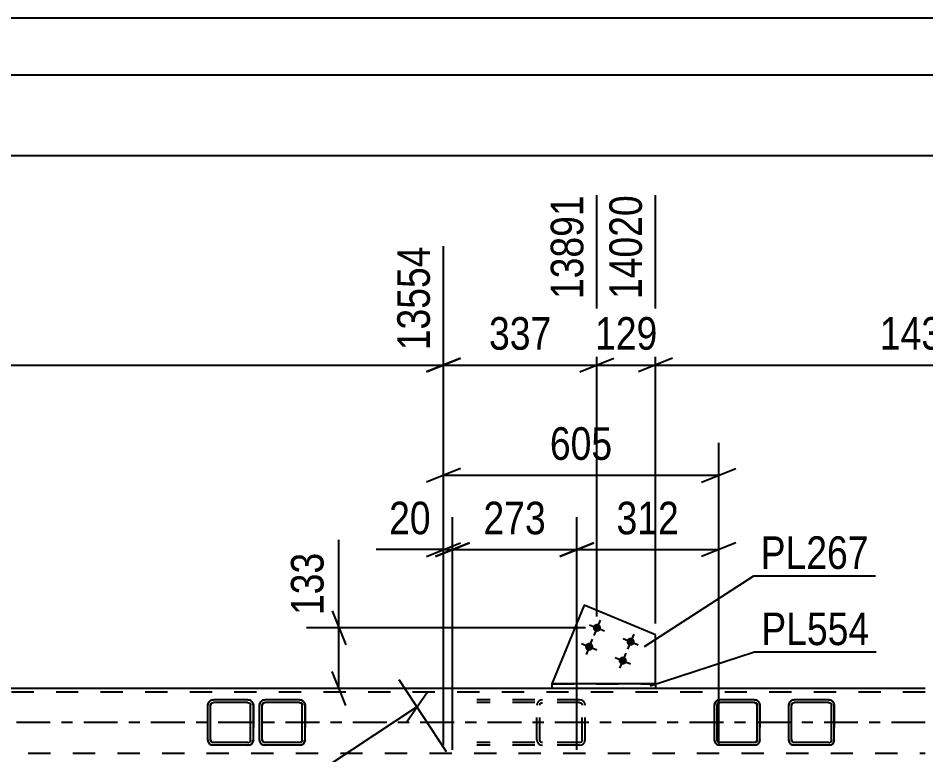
# Model space of a CAD drawing. Header units: millimetres. Extents: x -787 to 402, y -866 to -25.
# Drawn here: x -206.7 to -126.8, y -89.9 to -25.1 of the extents above; entities that cross this region are included whole.
import ezdxf

# ---------------------------------------------------------------- set-up
doc = ezdxf.new("R2010")
doc.units = ezdxf.units.MM
doc.linetypes.add('DXK_LINE_DOT2', pattern=[3.9198, 1.9599, -1.9599])
doc.linetypes.add('DXK_LINE_DOT3', pattern=[5.9187, 2.979, -0.9799, 0.9799, -0.9799])
doc.styles.add('Arial Narrow', font='ARIALN.TTF', dxfattribs={"height": 0.2})

# ---------------------------------------------------------------- blocks, each defined once
blk = doc.blocks.new('Unknown-569028579-1134')
at = {"color": 5, "linetype": 'Continuous'}
for p, q in [((402.241, -25.126), (-786.759, -25.126)), ((397.241, -30.126), (-781.759, -30.126))]:
    blk.add_line(p, q, dxfattribs=at)
blk = doc.blocks.new('Part-569028579-4572 - 4520')
at = {"color": 7, "linetype": 'DXK_LINE_DOT2'}
for p, q in [((-157.296, -85.058), (-166.311, -85.058)), ((-157.296, -85.298), (-166.311, -85.298)), ((-161.003, -85.354), (-161.042, -85.538)), ((-160.767, -85.446), (-160.712, -85.368)), ((-160.531, -85.058), (-160.727, -85.094)), ((-160.712, -85.368), (-160.629, -85.316)), ((-160.629, -85.316), (-160.531, -85.298)), ((-157.101, -85.094), (-157.296, -85.058)), ((-157.296, -85.298), (-157.199, -85.316)), ((-157.199, -85.316), (-157.116, -85.368)), ((-157.116, -85.368), (-157.06, -85.446)), ((-156.785, -85.538), (-156.824, -85.354)), ((-161.042, -88.578), (-161.042, -85.538)), ((-160.787, -85.538), (-160.767, -85.446)), ((-160.787, -88.578), (-160.787, -85.538)), ((-157.06, -85.446), (-157.041, -85.538)), ((-157.041, -88.578), (-157.041, -85.538)), ((-156.785, -88.578), (-156.785, -85.538)), ((-161.042, -88.578), (-161.003, -88.761)), ((-160.767, -88.67), (-160.787, -88.578)), ((-157.041, -88.578), (-157.06, -88.67)), ((-156.824, -88.761), (-156.785, -88.578)), ((-157.296, -88.818), (-166.311, -88.818)), ((-157.296, -89.058), (-166.311, -89.058)), ((-160.712, -88.747), (-160.767, -88.67)), ((-160.727, -89.021), (-160.531, -89.058)), ((-160.629, -88.799), (-160.712, -88.747)), ((-160.531, -88.818), (-160.629, -88.799)), ((-157.199, -88.799), (-157.296, -88.818)), ((-157.296, -89.058), (-157.101, -89.021)), ((-157.116, -88.747), (-157.199, -88.799)), ((-157.06, -88.67), (-157.116, -88.747))]:
    blk.add_line(p, q, dxfattribs=at)
for centre, start, end in [((-160.551, -85.559), 110.75831, 155.68004), ((-157.277, -85.559), 24.31996, 69.24169), ((-160.551, -88.557), 204.31996, 249.24169), ((-157.277, -88.557), 290.75831, 335.68004)]:
    blk.add_arc(centre, 0.496, start, end, dxfattribs=at)
blk = doc.blocks.new('Part-569028579-4684 - 4520')
at = {"color": 7, "linetype": 'DXK_LINE_DOT2'}
for p, q in [((-126.885, -84.378), (-711.411, -84.378)), ((-126.885, -84.058), (-548.129, -84.058)), ((-150.6, -84.058), (-159.734, -84.058)), ((-711.411, -89.738), (-126.885, -89.738))]:
    blk.add_line(p, q, dxfattribs=at)
at = {"color": 2, "linetype": 'Continuous'}
for p, q in [((-159.734, -84.058), (-338.607, -84.058)), ((-126.885, -84.058), (-150.6, -84.058))]:
    blk.add_line(p, q, dxfattribs=at)
at = {"color": 7, "linetype": 'DXK_LINE_DOT3'}
blk.add_line((-126.885, -87.058), (-711.411, -87.058), dxfattribs=at)
blk = doc.blocks.new('Part-569028579-4716 - 4520')
at = {"color": 2, "linetype": 'Continuous'}
for p, q in [((-150.6, -83.658), (-159.734, -83.658)), ((-159.734, -83.658), (-159.734, -84.058)), ((-150.6, -83.658), (-150.6, -84.058)), ((-150.6, -84.058), (-159.734, -84.058))]:
    blk.add_line(p, q, dxfattribs=at)
blk = doc.blocks.new('Bolt-569028579-4908 - 4520')
at = {"linetype": 'Continuous'}
for points in [[(-155.423, -78.868, -1), (-156.089, -78.594, -1)], [(-152.465, -80.088, -1), (-153.13, -79.813, -1)], [(-156.109, -80.532, -1), (-156.775, -80.258, -1)], [(-153.151, -81.752, -1), (-153.816, -81.477, -1)]]:
    blk.add_hatch(color=1, dxfattribs=at).paths.add_polyline_path(points)
at = {"color": 1, "linetype": 'Continuous'}
for p, q in [((-155.481, -78.065), (-156.03, -79.397)), ((-156.421, -78.456), (-155.09, -79.005)), ((-156.167, -79.729), (-156.716, -81.061)), ((-153.463, -79.676), (-152.132, -80.225)), ((-152.523, -79.285), (-153.072, -80.616)), ((-157.107, -80.121), (-155.776, -80.669)), ((-154.149, -81.34), (-152.818, -81.889)), ((-153.209, -80.949), (-153.758, -82.28))]:
    blk.add_line(p, q, dxfattribs=at)
blk = doc.blocks.new('Part-569028579-16100 - 4520')
at = {"color": 2, "linetype": 'Continuous'}
for p, q in [((-145.391, -85.354), (-145.427, -85.538)), ((-145.169, -85.446), (-145.117, -85.368)), ((-144.947, -85.058), (-145.131, -85.094)), ((-145.117, -85.368), (-145.039, -85.316)), ((-145.039, -85.316), (-144.947, -85.298)), ((-141.907, -85.058), (-144.947, -85.058)), ((-141.907, -85.298), (-144.947, -85.298)), ((-141.724, -85.094), (-141.907, -85.058)), ((-141.907, -85.298), (-141.816, -85.316)), ((-141.816, -85.316), (-141.738, -85.368)), ((-141.738, -85.368), (-141.686, -85.446)), ((-141.427, -85.538), (-141.464, -85.354)), ((-145.427, -88.578), (-145.427, -85.538)), ((-145.427, -85.538), (-145.427, -85.538)), ((-145.187, -85.538), (-145.169, -85.446)), ((-145.187, -88.578), (-145.187, -85.538)), ((-145.187, -85.538), (-145.187, -85.538)), ((-141.686, -85.446), (-141.667, -85.538)), ((-141.667, -88.578), (-141.667, -85.538)), ((-141.667, -85.538), (-141.667, -85.538)), ((-141.427, -88.578), (-141.427, -85.538)), ((-141.427, -85.538), (-141.427, -85.538)), ((-145.427, -88.578), (-145.427, -88.578)), ((-145.427, -88.578), (-145.391, -88.761)), ((-145.187, -88.578), (-145.187, -88.578)), ((-145.169, -88.67), (-145.187, -88.578)), ((-141.667, -88.578), (-141.686, -88.67)), ((-141.667, -88.578), (-141.667, -88.578)), ((-141.464, -88.761), (-141.427, -88.578)), ((-141.427, -88.578), (-141.427, -88.578)), ((-145.117, -88.747), (-145.169, -88.67)), ((-145.131, -89.021), (-144.947, -89.058)), ((-145.039, -88.799), (-145.117, -88.747)), ((-144.947, -88.818), (-145.039, -88.799)), ((-141.907, -88.818), (-144.947, -88.818)), ((-141.907, -89.058), (-144.947, -89.058)), ((-141.816, -88.799), (-141.907, -88.818)), ((-141.907, -89.058), (-141.724, -89.021)), ((-141.738, -88.747), (-141.816, -88.799)), ((-141.686, -88.67), (-141.738, -88.747))]:
    blk.add_line(p, q, dxfattribs=at)
at = {"color": 7, "linetype": 'DXK_LINE_DOT2'}
for p, q in [((-145.427, -85.538), (-145.391, -85.354)), ((-145.117, -85.368), (-145.169, -85.446)), ((-145.131, -85.094), (-144.947, -85.058)), ((-145.039, -85.316), (-145.117, -85.368)), ((-145.039, -85.316), (-145.039, -85.316)), ((-141.907, -85.058), (-141.724, -85.094)), ((-141.907, -85.298), (-141.907, -85.298)), ((-141.738, -85.368), (-141.816, -85.316)), ((-141.686, -85.446), (-141.738, -85.368)), ((-141.464, -85.354), (-141.427, -85.538)), ((-145.427, -88.578), (-145.427, -85.538)), ((-145.169, -85.446), (-145.187, -85.538)), ((-145.187, -88.578), (-145.187, -85.538)), ((-141.667, -85.538), (-141.686, -85.446)), ((-141.667, -88.578), (-141.667, -85.538)), ((-141.427, -85.538), (-141.427, -88.578)), ((-145.391, -88.761), (-145.427, -88.578)), ((-145.187, -88.578), (-145.169, -88.67)), ((-141.686, -88.67), (-141.667, -88.578)), ((-141.427, -88.578), (-141.464, -88.761)), ((-145.169, -88.67), (-145.117, -88.747)), ((-144.947, -89.058), (-145.131, -89.021)), ((-145.117, -88.747), (-145.039, -88.799)), ((-145.039, -88.799), (-145.039, -88.799)), ((-141.907, -88.818), (-141.907, -88.818)), ((-141.724, -89.021), (-141.907, -89.058)), ((-141.816, -88.799), (-141.738, -88.747)), ((-141.738, -88.747), (-141.686, -88.67))]:
    blk.add_line(p, q, dxfattribs=at)
at = {"color": 2, "linetype": 'Continuous'}
for centre, start, end in [((-144.947, -85.538), 112.5, 157.5), ((-141.907, -85.538), 22.5, 67.5), ((-144.947, -88.578), 202.5, 247.5), ((-141.907, -88.578), 292.5, 337.5)]:
    blk.add_arc(centre, 0.48, start, end, dxfattribs=at)
at = {"color": 7, "linetype": 'DXK_LINE_DOT2'}
for centre, start, end in [((-144.947, -85.538), 112.5, 157.5), ((-141.907, -85.538), 22.5, 67.5), ((-144.947, -88.578), 202.5, 247.5), ((-141.907, -88.578), 292.5, 337.5)]:
    blk.add_arc(centre, 0.48, start, end, dxfattribs=at)
blk = doc.blocks.new('Part-569028579-16103 - 4520')
at = {"color": 2, "linetype": 'Continuous'}
for p, q in [((-185.391, -85.354), (-185.427, -85.538)), ((-185.169, -85.446), (-185.117, -85.368)), ((-184.947, -85.058), (-185.131, -85.094)), ((-185.117, -85.368), (-185.039, -85.316)), ((-185.039, -85.316), (-184.947, -85.298)), ((-181.907, -85.058), (-184.947, -85.058)), ((-181.907, -85.298), (-184.947, -85.298)), ((-181.724, -85.094), (-181.907, -85.058)), ((-181.907, -85.298), (-181.816, -85.316)), ((-181.816, -85.316), (-181.738, -85.368)), ((-181.738, -85.368), (-181.686, -85.446)), ((-181.427, -85.538), (-181.464, -85.354)), ((-185.427, -88.578), (-185.427, -85.538)), ((-185.427, -85.538), (-185.427, -85.538)), ((-185.187, -85.538), (-185.169, -85.446)), ((-185.187, -88.578), (-185.187, -85.538)), ((-185.187, -85.538), (-185.187, -85.538)), ((-181.686, -85.446), (-181.667, -85.538)), ((-181.667, -88.578), (-181.667, -85.538)), ((-181.667, -85.538), (-181.667, -85.538)), ((-181.427, -88.578), (-181.427, -85.538)), ((-181.427, -85.538), (-181.427, -85.538)), ((-185.427, -88.578), (-185.427, -88.578)), ((-185.427, -88.578), (-185.391, -88.761)), ((-185.187, -88.578), (-185.187, -88.578)), ((-185.169, -88.67), (-185.187, -88.578)), ((-181.667, -88.578), (-181.686, -88.67)), ((-181.667, -88.578), (-181.667, -88.578)), ((-181.464, -88.761), (-181.427, -88.578)), ((-181.427, -88.578), (-181.427, -88.578)), ((-185.117, -88.747), (-185.169, -88.67)), ((-185.131, -89.021), (-184.947, -89.058)), ((-185.039, -88.799), (-185.117, -88.747)), ((-184.947, -88.818), (-185.039, -88.799)), ((-181.907, -88.818), (-184.947, -88.818)), ((-181.907, -89.058), (-184.947, -89.058)), ((-181.816, -88.799), (-181.907, -88.818)), ((-181.907, -89.058), (-181.724, -89.021)), ((-181.738, -88.747), (-181.816, -88.799)), ((-181.686, -88.67), (-181.738, -88.747))]:
    blk.add_line(p, q, dxfattribs=at)
at = {"color": 7, "linetype": 'DXK_LINE_DOT2'}
for p, q in [((-185.427, -85.538), (-185.391, -85.354)), ((-185.117, -85.368), (-185.169, -85.446)), ((-185.131, -85.094), (-184.947, -85.058)), ((-185.039, -85.316), (-185.117, -85.368)), ((-185.039, -85.316), (-185.039, -85.316)), ((-181.907, -85.058), (-181.724, -85.094)), ((-181.907, -85.298), (-181.907, -85.298)), ((-181.738, -85.368), (-181.816, -85.316)), ((-181.686, -85.446), (-181.738, -85.368)), ((-181.464, -85.354), (-181.427, -85.538)), ((-185.427, -88.578), (-185.427, -85.538)), ((-185.169, -85.446), (-185.187, -85.538)), ((-185.187, -88.578), (-185.187, -85.538)), ((-181.667, -85.538), (-181.686, -85.446)), ((-181.667, -88.578), (-181.667, -85.538)), ((-181.427, -85.538), (-181.427, -88.578)), ((-185.391, -88.761), (-185.427, -88.578)), ((-185.187, -88.578), (-185.169, -88.67)), ((-181.686, -88.67), (-181.667, -88.578)), ((-181.427, -88.578), (-181.464, -88.761)), ((-185.169, -88.67), (-185.117, -88.747)), ((-184.947, -89.058), (-185.131, -89.021)), ((-185.117, -88.747), (-185.039, -88.799)), ((-185.039, -88.799), (-185.039, -88.799)), ((-181.907, -88.818), (-181.907, -88.818)), ((-181.724, -89.021), (-181.907, -89.058)), ((-181.816, -88.799), (-181.738, -88.747)), ((-181.738, -88.747), (-181.686, -88.67))]:
    blk.add_line(p, q, dxfattribs=at)
at = {"color": 2, "linetype": 'Continuous'}
for centre, start, end in [((-184.947, -85.538), 112.5, 157.5), ((-181.907, -85.538), 22.5, 67.5), ((-184.947, -88.578), 202.5, 247.5), ((-181.907, -88.578), 292.5, 337.5)]:
    blk.add_arc(centre, 0.48, start, end, dxfattribs=at)
at = {"color": 7, "linetype": 'DXK_LINE_DOT2'}
for centre, start, end in [((-184.947, -85.538), 112.5, 157.5), ((-181.907, -85.538), 22.5, 67.5), ((-184.947, -88.578), 202.5, 247.5), ((-181.907, -88.578), 292.5, 337.5)]:
    blk.add_arc(centre, 0.48, start, end, dxfattribs=at)
blk = doc.blocks.new('Part-569028579-16162 - 4520')
at = {"color": 2, "linetype": 'Continuous'}
for p, q in [((-189.928, -85.354), (-189.965, -85.538)), ((-189.707, -85.446), (-189.655, -85.368)), ((-189.485, -85.058), (-189.669, -85.094)), ((-189.655, -85.368), (-189.577, -85.316)), ((-189.577, -85.316), (-189.485, -85.298)), ((-186.445, -85.058), (-189.485, -85.058)), ((-186.445, -85.298), (-189.485, -85.298)), ((-186.261, -85.094), (-186.445, -85.058)), ((-186.445, -85.298), (-186.353, -85.316)), ((-186.353, -85.316), (-186.275, -85.368)), ((-186.275, -85.368), (-186.223, -85.446)), ((-185.965, -85.538), (-186.002, -85.354)), ((-189.965, -88.578), (-189.965, -85.538)), ((-189.965, -85.538), (-189.965, -85.538)), ((-189.725, -85.538), (-189.707, -85.446)), ((-189.725, -88.578), (-189.725, -85.538)), ((-189.725, -85.538), (-189.725, -85.538)), ((-186.223, -85.446), (-186.205, -85.538)), ((-186.205, -88.578), (-186.205, -85.538)), ((-186.205, -85.538), (-186.205, -85.538)), ((-185.965, -88.578), (-185.965, -85.538)), ((-185.965, -85.538), (-185.965, -85.538)), ((-189.965, -88.578), (-189.965, -88.578)), ((-189.965, -88.578), (-189.928, -88.761)), ((-189.725, -88.578), (-189.725, -88.578)), ((-189.707, -88.67), (-189.725, -88.578)), ((-186.205, -88.578), (-186.223, -88.67)), ((-186.205, -88.578), (-186.205, -88.578)), ((-186.002, -88.761), (-185.965, -88.578)), ((-185.965, -88.578), (-185.965, -88.578)), ((-189.707, -88.67), (-189.655, -88.747)), ((-189.669, -89.021), (-189.485, -89.058)), ((-189.655, -88.747), (-189.577, -88.799)), ((-189.485, -88.818), (-189.577, -88.799)), ((-186.445, -88.818), (-189.485, -88.818)), ((-186.445, -89.058), (-189.485, -89.058)), ((-186.445, -88.818), (-186.353, -88.799)), ((-186.445, -89.058), (-186.261, -89.021)), ((-186.275, -88.747), (-186.353, -88.799)), ((-186.223, -88.67), (-186.275, -88.747))]:
    blk.add_line(p, q, dxfattribs=at)
at = {"color": 7, "linetype": 'DXK_LINE_DOT2'}
for p, q in [((-189.965, -85.538), (-189.928, -85.354)), ((-189.655, -85.368), (-189.707, -85.446)), ((-189.669, -85.094), (-189.485, -85.058)), ((-189.655, -85.368), (-189.655, -85.368)), ((-189.577, -85.316), (-189.577, -85.316)), ((-186.445, -85.058), (-186.261, -85.094)), ((-186.445, -85.298), (-186.445, -85.298)), ((-186.353, -85.316), (-186.353, -85.316)), ((-186.275, -85.368), (-186.275, -85.368)), ((-186.002, -85.354), (-185.965, -85.538)), ((-189.965, -88.578), (-189.965, -85.538)), ((-189.707, -85.446), (-189.725, -85.538)), ((-189.725, -88.578), (-189.725, -85.538)), ((-186.205, -85.538), (-186.223, -85.446)), ((-186.205, -88.578), (-186.205, -85.538)), ((-185.965, -85.538), (-185.965, -88.578)), ((-189.928, -88.761), (-189.965, -88.578)), ((-189.725, -88.578), (-189.707, -88.67)), ((-186.223, -88.67), (-186.205, -88.578)), ((-185.965, -88.578), (-186.002, -88.761)), ((-189.707, -88.67), (-189.707, -88.67)), ((-189.485, -89.058), (-189.669, -89.021)), ((-186.445, -88.818), (-186.445, -88.818)), ((-186.261, -89.021), (-186.445, -89.058)), ((-186.275, -88.747), (-186.223, -88.67))]:
    blk.add_line(p, q, dxfattribs=at)
at = {"color": 2, "linetype": 'Continuous'}
for centre, start, end in [((-189.485, -85.538), 112.5, 157.5), ((-186.445, -85.538), 22.5, 67.5), ((-189.485, -88.578), 202.5, 247.5), ((-186.445, -88.578), 292.5, 337.5)]:
    blk.add_arc(centre, 0.48, start, end, dxfattribs=at)
at = {"color": 7, "linetype": 'DXK_LINE_DOT2'}
for centre, start, end in [((-189.485, -85.538), 112.5, 157.5), ((-186.445, -85.538), 22.5, 67.5), ((-189.485, -88.578), 202.5, 247.5), ((-186.445, -88.578), 292.5, 337.5)]:
    blk.add_arc(centre, 0.48, start, end, dxfattribs=at)
blk = doc.blocks.new('Part-569028579-16163 - 4520')
at = {"color": 2, "linetype": 'Continuous'}
for p, q in [((-138.848, -85.354), (-138.885, -85.538)), ((-138.626, -85.446), (-138.574, -85.368)), ((-138.405, -85.058), (-138.588, -85.094)), ((-138.574, -85.368), (-138.496, -85.316)), ((-138.496, -85.316), (-138.405, -85.298)), ((-135.365, -85.058), (-138.405, -85.058)), ((-135.365, -85.298), (-138.405, -85.298)), ((-135.181, -85.094), (-135.365, -85.058)), ((-135.365, -85.298), (-135.273, -85.316)), ((-135.273, -85.316), (-135.195, -85.368)), ((-135.195, -85.368), (-135.143, -85.446)), ((-134.885, -85.538), (-134.921, -85.354)), ((-138.885, -88.578), (-138.885, -85.538)), ((-138.885, -85.538), (-138.885, -85.538)), ((-138.645, -85.538), (-138.626, -85.446)), ((-138.645, -88.578), (-138.645, -85.538)), ((-138.645, -85.538), (-138.645, -85.538)), ((-135.143, -85.446), (-135.125, -85.538)), ((-135.125, -88.578), (-135.125, -85.538)), ((-135.125, -85.538), (-135.125, -85.538)), ((-134.885, -88.578), (-134.885, -85.538)), ((-134.885, -85.538), (-134.885, -85.538)), ((-138.885, -88.578), (-138.885, -88.578)), ((-138.885, -88.578), (-138.848, -88.761)), ((-138.645, -88.578), (-138.645, -88.578)), ((-138.626, -88.67), (-138.645, -88.578)), ((-135.125, -88.578), (-135.143, -88.67)), ((-135.125, -88.578), (-135.125, -88.578)), ((-134.921, -88.761), (-134.885, -88.578)), ((-134.885, -88.578), (-134.885, -88.578)), ((-138.626, -88.67), (-138.574, -88.747)), ((-138.588, -89.021), (-138.405, -89.058)), ((-138.574, -88.747), (-138.496, -88.799)), ((-138.405, -88.818), (-138.496, -88.799)), ((-135.365, -88.818), (-138.405, -88.818)), ((-135.365, -89.058), (-138.405, -89.058)), ((-135.365, -88.818), (-135.273, -88.799)), ((-135.365, -89.058), (-135.181, -89.021)), ((-135.195, -88.747), (-135.273, -88.799)), ((-135.143, -88.67), (-135.195, -88.747))]:
    blk.add_line(p, q, dxfattribs=at)
at = {"color": 7, "linetype": 'DXK_LINE_DOT2'}
for p, q in [((-138.885, -85.538), (-138.848, -85.354)), ((-138.574, -85.368), (-138.626, -85.446)), ((-138.588, -85.094), (-138.405, -85.058)), ((-138.574, -85.368), (-138.574, -85.368)), ((-138.496, -85.316), (-138.496, -85.316)), ((-135.365, -85.058), (-135.181, -85.094)), ((-135.365, -85.298), (-135.365, -85.298)), ((-135.273, -85.316), (-135.273, -85.316)), ((-135.195, -85.368), (-135.195, -85.368)), ((-134.921, -85.354), (-134.885, -85.538)), ((-138.885, -88.578), (-138.885, -85.538)), ((-138.626, -85.446), (-138.645, -85.538)), ((-138.645, -88.578), (-138.645, -85.538)), ((-135.125, -85.538), (-135.143, -85.446)), ((-135.125, -88.578), (-135.125, -85.538)), ((-134.885, -85.538), (-134.885, -88.578)), ((-138.848, -88.761), (-138.885, -88.578)), ((-138.645, -88.578), (-138.626, -88.67)), ((-135.143, -88.67), (-135.125, -88.578)), ((-134.885, -88.578), (-134.921, -88.761)), ((-138.626, -88.67), (-138.626, -88.67)), ((-138.405, -89.058), (-138.588, -89.021)), ((-135.365, -88.818), (-135.365, -88.818)), ((-135.181, -89.021), (-135.365, -89.058)), ((-135.195, -88.747), (-135.143, -88.67))]:
    blk.add_line(p, q, dxfattribs=at)
at = {"color": 2, "linetype": 'Continuous'}
for centre, start, end in [((-138.405, -85.538), 112.5, 157.5), ((-135.365, -85.538), 22.5, 67.5), ((-138.405, -88.578), 202.5, 247.5), ((-135.365, -88.578), 292.5, 337.5)]:
    blk.add_arc(centre, 0.48, start, end, dxfattribs=at)
at = {"color": 7, "linetype": 'DXK_LINE_DOT2'}
for centre, start, end in [((-138.405, -85.538), 112.5, 157.5), ((-135.365, -85.538), 22.5, 67.5), ((-138.405, -88.578), 202.5, 247.5), ((-135.365, -88.578), 292.5, 337.5)]:
    blk.add_arc(centre, 0.48, start, end, dxfattribs=at)
blk = doc.blocks.new('Part-569028579-16168 - 4520')
at = {"color": 2, "linetype": 'Continuous'}
for p, q in [((-156.886, -76.751), (-159.734, -83.658)), ((-150.6, -79.342), (-156.886, -76.751)), ((-150.6, -83.658), (-150.6, -79.342))]:
    blk.add_line(p, q, dxfattribs=at)
at = {"color": 7, "linetype": 'DXK_LINE_DOT2'}
blk.add_line((-159.734, -83.658), (-150.6, -83.658), dxfattribs=at)
blk = doc.blocks.new('StraightDimension-569028579-60472 - 4520')
at = {"color": 7, "linetype": 'Continuous'}
for p, q in [((-169.25, -89.058), (-169.25, -62.46)), ((-145.051, -89.058), (-145.051, -62.46)), ((-167.75, -64.71), (-170.75, -65.91)), ((-169.25, -65.31), (-145.051, -65.31)), ((-146.551, -65.91), (-143.551, -64.71))]:
    blk.add_line(p, q, dxfattribs=at)
at = {"color": 0}
blk.add_wipeout([(-153.808, -64.56), (-153.808, -60.36), (-160.493, -60.36), (-160.493, -64.56)], dxfattribs=at)
at = {"color": 3, "style": 'Arial Narrow'}
blk.add_text('605', height=2.8633, dxfattribs=at).set_placement((-159.893, -63.96))
blk = doc.blocks.new('StraightDimension-569028579-63397 - 4520')
at = {"color": 7, "linetype": 'Continuous'}
for p, q in [((-155.756, -77.731), (-155.756, -40.685)), ((-169.25, -89.058), (-169.25, -45.185)), ((-167.75, -55.025), (-170.75, -56.225)), ((-157.256, -56.225), (-154.256, -55.025)), ((-169.25, -55.625), (-155.756, -55.625))]:
    blk.add_line(p, q, dxfattribs=at)
at = {"color": 0}
blk.add_wipeout([(-159.161, -54.875), (-159.161, -50.675), (-165.845, -50.675), (-165.845, -54.875)], dxfattribs=at)
at = {"color": 3, "style": 'Arial Narrow'}
blk.add_text('337', height=2.8633, dxfattribs=at).set_placement((-165.245, -54.275))
at = {"color": 0, "linetype": 'Continuous'}
blk.add_wipeout([(-156.356, -40.085), (-160.556, -40.085), (-160.556, -50.425), (-156.356, -50.425)], dxfattribs=at)
at = {"color": 3, "linetype": 'Continuous', "style": 'Arial Narrow'}
blk.add_text('13891', height=2.8633, rotation=90.00021, dxfattribs=at).set_placement((-156.956, -49.825))
blk = doc.blocks.new('StraightDimension-569028579-60532 - 4520')
at = {"color": 7, "linetype": 'Continuous'}
for p, q in [((-157.532, -89.458), (-157.532, -69.006)), ((-145.051, -89.058), (-145.051, -69.006)), ((-159.032, -72.456), (-156.032, -71.256)), ((-143.551, -71.256), (-146.551, -72.456)), ((-157.532, -71.856), (-145.051, -71.856))]:
    blk.add_line(p, q, dxfattribs=at)
at = {"color": 0}
blk.add_wipeout([(-147.949, -71.106), (-147.949, -66.906), (-154.634, -66.906), (-154.634, -71.106)], dxfattribs=at)
at = {"color": 3, "style": 'Arial Narrow'}
blk.add_text('312', height=2.8633, dxfattribs=at).set_placement((-154.034, -70.506))
blk = doc.blocks.new('StraightDimension-569028579-60533 - 4520')
at = {"color": 7, "linetype": 'Continuous'}
for p, q in [((-168.45, -89.458), (-168.45, -69.006)), ((-157.532, -89.458), (-157.532, -69.006)), ((-169.95, -72.456), (-166.95, -71.256)), ((-156.032, -71.256), (-159.032, -72.456)), ((-168.45, -71.856), (-157.532, -71.856))]:
    blk.add_line(p, q, dxfattribs=at)
at = {"color": 0}
blk.add_wipeout([(-159.649, -71.106), (-159.649, -66.906), (-166.333, -66.906), (-166.333, -71.106)], dxfattribs=at)
at = {"color": 3, "style": 'Arial Narrow'}
blk.add_text('273', height=2.8633, dxfattribs=at).set_placement((-165.733, -70.506))
blk = doc.blocks.new('StraightDimension-569028579-60534 - 4520')
at = {"color": 7, "linetype": 'Continuous'}
for p, q in [((-169.25, -89.058), (-169.25, -69.006)), ((-168.45, -89.458), (-168.45, -69.006)), ((-170.75, -72.456), (-167.75, -71.256)), ((-166.95, -71.256), (-169.95, -72.456)), ((-169.25, -71.856), (-175.156, -71.856)), ((-169.25, -71.856), (-175.156, -71.856)), ((-169.25, -71.856), (-168.45, -71.856))]:
    blk.add_line(p, q, dxfattribs=at)
at = {"color": 0}
blk.add_wipeout([(-169.775, -71.106), (-169.775, -66.906), (-174.631, -66.906), (-174.631, -71.106)], dxfattribs=at)
at = {"color": 3, "style": 'Arial Narrow'}
blk.add_text('20', height=2.8633, dxfattribs=at).set_placement((-174.031, -70.506))
blk = doc.blocks.new('StraightDimension-569028579-63496 - 4520')
at = {"color": 7, "linetype": 'Continuous'}
for p, q in [((-178.45, -78.731), (-178.45, -70.997)), ((-178.45, -78.731), (-178.45, -70.997)), ((-179.05, -77.231), (-177.85, -80.231)), ((-156.756, -78.731), (-181.3, -78.731)), ((-178.45, -84.058), (-178.45, -78.731)), ((-177.85, -85.558), (-179.05, -82.558)), ((-161.545, -84.058), (-181.3, -84.058))]:
    blk.add_line(p, q, dxfattribs=at)
at = {"color": 0}
blk.add_wipeout([(-179.2, -71.522), (-183.4, -71.522), (-183.4, -78.206), (-179.2, -78.206)], dxfattribs=at)
at = {"color": 3, "style": 'Arial Narrow'}
blk.add_text('133', height=2.8633, rotation=90.00021, dxfattribs=at).set_placement((-179.8, -77.606))
blk = doc.blocks.new('StraightDimension-569028579-63395 - 4520')
at = {"color": 7, "linetype": 'Continuous'}
for p, q in [((-150.6, -78.342), (-150.6, -40.685)), ((-103.84, -83.058), (-103.84, -45.185)), ((-149.1, -55.025), (-152.1, -56.225)), ((-105.34, -56.225), (-102.34, -55.025)), ((-150.6, -55.625), (-103.84, -55.625))]:
    blk.add_line(p, q, dxfattribs=at)
at = {"color": 0}
blk.add_wipeout([(-122.963, -54.875), (-122.963, -50.675), (-131.476, -50.675), (-131.476, -54.875)], dxfattribs=at)
at = {"color": 3, "style": 'Arial Narrow'}
blk.add_text('1438', height=2.8633, dxfattribs=at).set_placement((-130.876, -54.275))
at = {"color": 0, "linetype": 'Continuous'}
blk.add_wipeout([(-104.44, -44.585), (-108.64, -44.585), (-108.64, -54.925), (-104.44, -54.925)], dxfattribs=at)
at = {"color": 3, "linetype": 'Continuous', "style": 'Arial Narrow'}
blk.add_text('15458', height=2.8633, rotation=90.00021, dxfattribs=at).set_placement((-105.04, -54.325))
blk = doc.blocks.new('StraightDimension-569028579-63396 - 4520')
at = {"color": 7, "linetype": 'Continuous'}
for p, q in [((-155.756, -77.731), (-155.756, -40.685)), ((-150.6, -78.342), (-150.6, -40.685)), ((-157.256, -56.225), (-154.256, -55.025)), ((-149.1, -55.025), (-152.1, -56.225)), ((-155.756, -55.625), (-150.6, -55.625))]:
    blk.add_line(p, q, dxfattribs=at)
at = {"color": 0}
blk.add_wipeout([(-149.836, -54.875), (-149.836, -50.675), (-156.52, -50.675), (-156.52, -54.875)], dxfattribs=at)
at = {"color": 3, "style": 'Arial Narrow'}
blk.add_text('129', height=2.8633, dxfattribs=at).set_placement((-155.92, -54.275))
at = {"color": 0, "linetype": 'Continuous'}
blk.add_wipeout([(-151.2, -40.085), (-155.4, -40.085), (-155.4, -50.425), (-151.2, -50.425)], dxfattribs=at)
at = {"color": 3, "linetype": 'Continuous', "style": 'Arial Narrow'}
blk.add_text('14020', height=2.8633, rotation=90.00021, dxfattribs=at).set_placement((-151.8, -49.825))
blk = doc.blocks.new('StraightDimension-569028579-63398 - 4520')
at = {"color": 7, "linetype": 'Continuous'}
for p, q in [((-254.384, -89.058), (-254.384, -45.185)), ((-169.25, -89.058), (-169.25, -45.185)), ((-252.884, -55.025), (-255.884, -56.225)), ((-170.75, -56.225), (-167.75, -55.025)), ((-254.384, -55.625), (-169.25, -55.625))]:
    blk.add_line(p, q, dxfattribs=at)
at = {"color": 0}
blk.add_wipeout([(-207.561, -54.875), (-207.561, -50.675), (-216.073, -50.675), (-216.073, -54.875)], dxfattribs=at)
at = {"color": 3, "style": 'Arial Narrow'}
blk.add_text('2128', height=2.8633, dxfattribs=at).set_placement((-215.473, -54.275))
at = {"color": 0, "linetype": 'Continuous'}
blk.add_wipeout([(-169.85, -44.585), (-174.05, -44.585), (-174.05, -54.925), (-169.85, -54.925)], dxfattribs=at)
at = {"color": 3, "linetype": 'Continuous', "style": 'Arial Narrow'}
blk.add_text('13554', height=2.8633, rotation=90.00021, dxfattribs=at).set_placement((-170.45, -54.325))
blk = doc.blocks.new('StraightDimension-569028579-63777 - 4520')
at = {"color": 7, "linetype": 'Continuous'}
blk.add_line((-712.211, -37.207), (-103.04, -37.207), dxfattribs=at)
blk = doc.blocks.new('StraightDimension-569028579-64385 - 4520')
at = {"color": 7, "linetype": 'Continuous'}
for p, q in [((-168.999, -89.622), (-173.154, -83.306)), ((-172.511, -87.013), (-170.664, -84.361)), ((-203.527, -106.696), (-171.588, -85.687)), ((-200.939, -110.631), (-205.093, -104.315)), ((-202.604, -105.37), (-204.451, -108.022))]:
    blk.add_line(p, q, dxfattribs=at)
at = {"color": 0}
blk.add_wipeout([(-185.177, -93.728), (-187.485, -90.219), (-193.07, -93.893), (-190.762, -97.402)], dxfattribs=at)
at = {"color": 3, "style": 'Arial Narrow'}
blk.add_text('956', height=2.8633, rotation=33.33468, dxfattribs=at).set_placement((-190.59, -96.571))
blk = doc.blocks.new('Mark-569028579-63512 - 4520')
at = {"color": 30, "linetype": 'Continuous'}
for p, q in [((-151.075, -83.834), (-141.902, -80.848)), ((-141.902, -80.848), (-131.198, -80.848))]:
    blk.add_line(p, q, dxfattribs=at)
at = {"color": 0}
blk.add_wipeout([(-131.798, -80.248), (-131.798, -77.248), (-141.302, -77.248), (-141.302, -80.248)], dxfattribs=at)
blk.add_wipeout([(-131.798, -80.248), (-131.798, -77.248), (-141.302, -77.248), (-141.302, -80.248)], dxfattribs=at)
at = {"color": 3, "style": 'Arial Narrow'}
blk.add_text('PL554', height=2.8633, dxfattribs=at).set_placement((-141.302, -80.248))
blk = doc.blocks.new('Mark-569028579-63515 - 4520')
at = {"color": 30, "linetype": 'Continuous'}
for p, q in [((-151.584, -80.379), (-141.958, -74.151)), ((-141.958, -74.151), (-131.254, -74.151))]:
    blk.add_line(p, q, dxfattribs=at)
at = {"color": 0}
blk.add_wipeout([(-131.854, -73.551), (-131.854, -70.551), (-141.358, -70.551), (-141.358, -73.551)], dxfattribs=at)
blk.add_wipeout([(-131.854, -73.551), (-131.854, -70.551), (-141.358, -70.551), (-141.358, -73.551)], dxfattribs=at)
at = {"color": 3, "style": 'Arial Narrow'}
blk.add_text('PL267', height=2.8633, dxfattribs=at).set_placement((-141.358, -73.551))

msp = doc.modelspace()

# ---------------------------------------------------------------- block references
for name in ['Unknown-569028579-1134', 'Part-569028579-16168 - 4520', 'Bolt-569028579-4908 - 4520', 'Part-569028579-4716 - 4520', 'Part-569028579-4684 - 4520', 'Part-569028579-16162 - 4520', 'Part-569028579-16103 - 4520', 'Part-569028579-4572 - 4520', 'Part-569028579-16100 - 4520', 'Part-569028579-16163 - 4520']:
    msp.add_blockref(name, (0, 0))

# ---------------------------------------------------------------- next in the draw order: block references
msp.add_blockref('StraightDimension-569028579-60472 - 4520', (0, 0))

# ---------------------------------------------------------------- next in the draw order: block references
msp.add_blockref('StraightDimension-569028579-63397 - 4520', (0, 0))

# ---------------------------------------------------------------- next in the draw order: block references
msp.add_blockref('StraightDimension-569028579-60532 - 4520', (0, 0))

# ---------------------------------------------------------------- next in the draw order: block references
for name in ['StraightDimension-569028579-63395 - 4520', 'StraightDimension-569028579-60533 - 4520']:
    msp.add_blockref(name, (0, 0))

# ---------------------------------------------------------------- next in the draw order: block references
msp.add_blockref('StraightDimension-569028579-60534 - 4520', (0, 0))

# ---------------------------------------------------------------- next in the draw order: block references
msp.add_blockref('StraightDimension-569028579-63496 - 4520', (0, 0))

# ---------------------------------------------------------------- next in the draw order: block references
for name in ['StraightDimension-569028579-63396 - 4520', 'StraightDimension-569028579-63398 - 4520']:
    msp.add_blockref(name, (0, 0))

# ---------------------------------------------------------------- next in the draw order: block references
for name in ['StraightDimension-569028579-63777 - 4520', 'StraightDimension-569028579-64385 - 4520']:
    msp.add_blockref(name, (0, 0))

# ---------------------------------------------------------------- next in the draw order: block references
msp.add_blockref('Mark-569028579-63512 - 4520', (0, 0))

# ---------------------------------------------------------------- next in the draw order: block references
msp.add_blockref('Mark-569028579-63515 - 4520', (0, 0))

doc.saveas('drawing.dxf')
